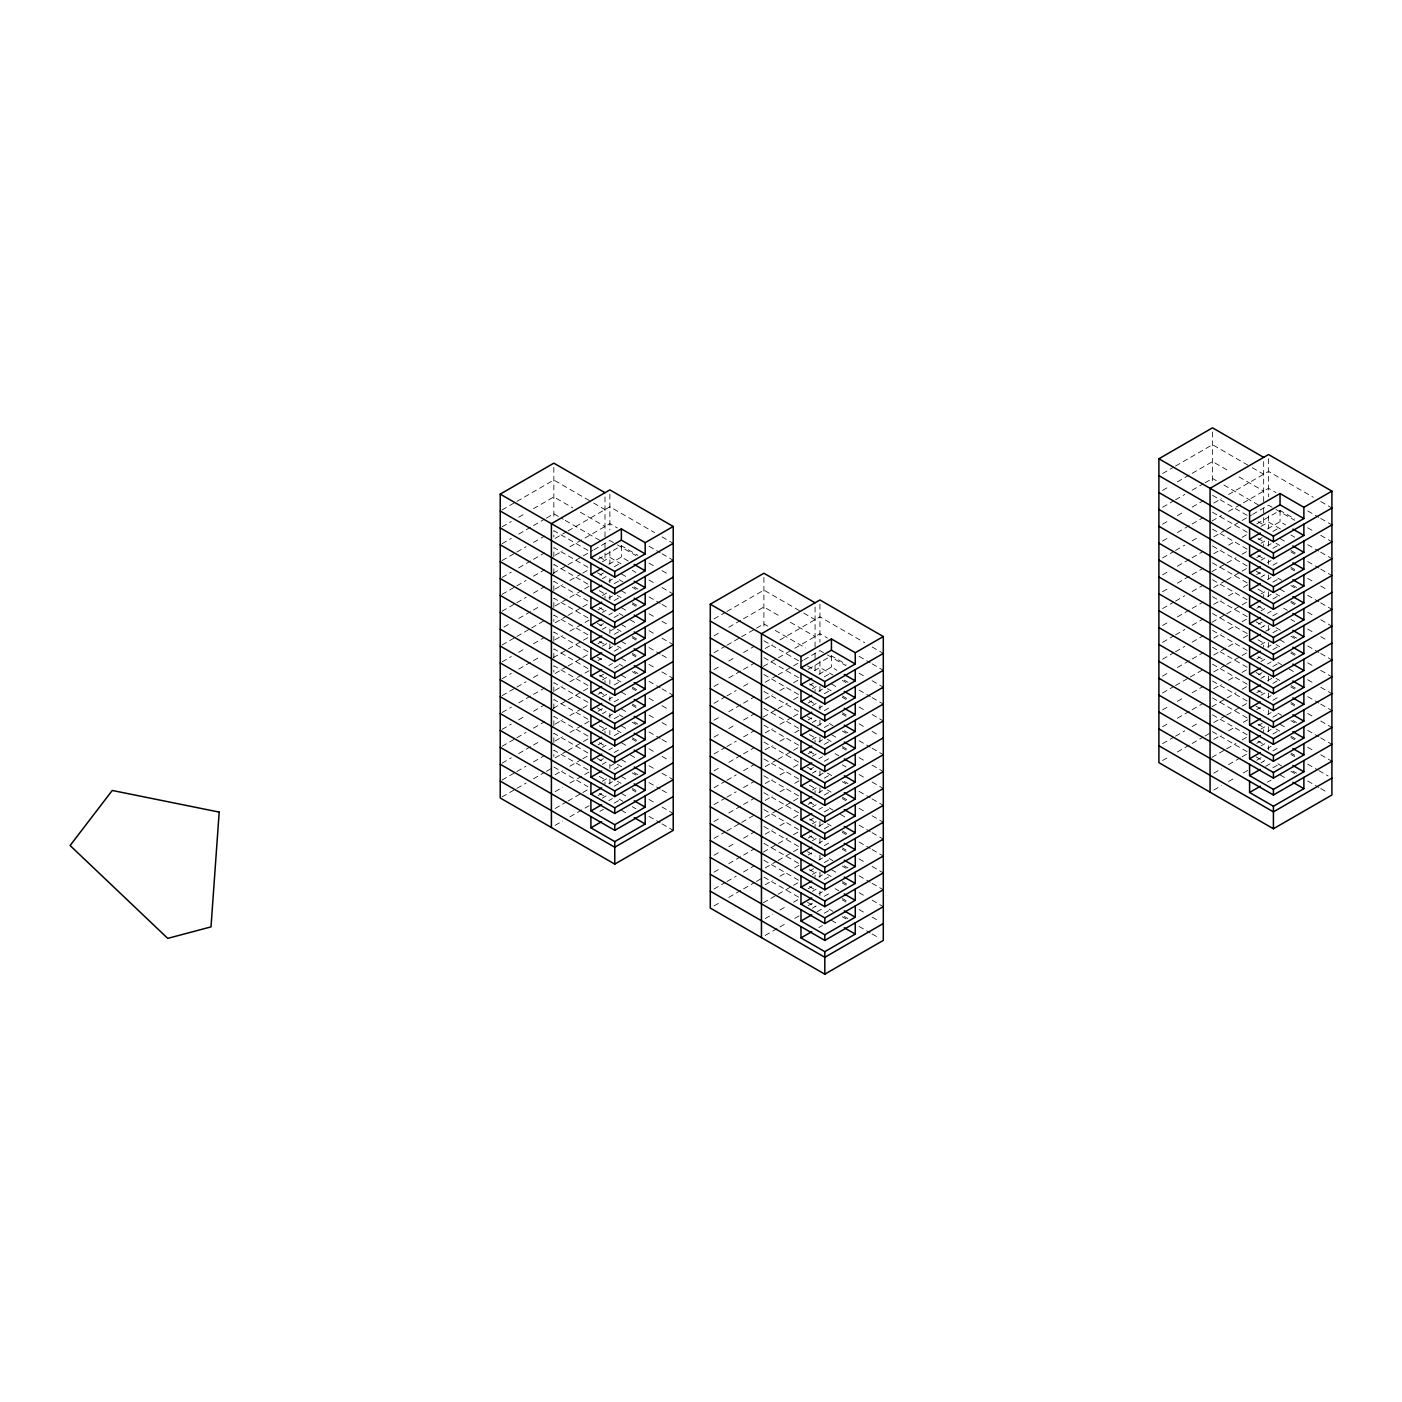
<?xml version="1.0" encoding="UTF-8"?>
<svg xmlns="http://www.w3.org/2000/svg" width="1402" height="1402" viewBox="0 0 1402 1402"><rect width="100%" height="100%" fill="white"/><g stroke="black" fill="none" stroke-linecap="round" stroke-linejoin="round"><path stroke-width="0.75" stroke-dasharray="5 3.75" d="M502.074 509.942L515.025 502.459M516.865 501.39L553.843 480.045L591.732 501.934M502.074 526.819L511.327 521.474M518.705 517.215L526.101 512.939M533.496 508.681L553.843 496.939L572.787 507.875M502.074 543.696L511.327 538.368M518.705 534.092L531.656 526.626M533.496 525.557L544.589 519.143M546.447 518.092L553.843 513.815L563.306 519.283M502.074 560.572L515.025 553.107M516.865 552.038L526.101 546.71M533.496 542.434L544.589 536.037M555.087 538.403L566.496 531.831M568.038 530.937L609.87 506.788L654.594 532.602M502.074 577.466L511.327 572.121M518.705 567.863L531.656 560.379M533.496 559.31L544.589 552.914M555.087 555.297L562.71 550.898M569.878 546.745L609.87 523.665L617.336 527.958M502.074 594.343L515.025 586.877M516.865 585.808L526.101 580.463M533.496 576.204L544.589 569.79M553.247 573.243L566.496 565.602M568.038 564.708L581.585 556.874M583.46 555.788L592.906 550.338M593.905 549.759L609.87 540.541L615.46 543.766M502.074 611.219L515.025 603.754M516.865 602.685L526.101 597.357M533.496 593.081L544.589 586.684M598.076 559.223L621.366 545.764L637.875 555.297M555.087 589.05L562.71 584.652M569.878 580.516L580.971 574.119M582.829 573.05L589.12 569.405M602.334 561.781L609.87 557.418L621.051 563.884M608.836 564.27L621.366 557.032L628.709 561.256M503.931 627.044L511.327 622.768M518.705 618.492L531.656 611.027M533.496 609.958L539.051 606.768M599.863 575.065L603.456 572.997M614.199 566.794L621.366 562.658M555.087 605.944L568.038 598.461M569.878 597.392L582.829 589.927M584.669 588.858L589.12 586.281M602.334 578.658L606.102 576.485M608.836 581.147L612.411 579.079M502.074 644.99L515.025 637.524M516.865 636.455L529.798 628.972M531.656 627.903L544.589 620.438M614.199 583.67L621.366 579.534M555.087 622.821L566.496 616.232M568.038 615.355L581.585 607.522M582.829 606.803L589.12 603.175M602.334 595.552L607.995 592.275M608.836 598.023L612.411 595.955M502.074 661.867L511.327 656.539M518.705 652.263L526.101 647.987M533.496 643.728L544.589 637.314M598.076 609.87L601.668 607.802M614.199 600.547L621.366 596.411M555.087 639.698L562.71 635.299M569.878 631.163L589.12 620.052M602.334 612.429L606.102 610.256M608.836 614.917L612.411 612.849M502.074 678.743L511.327 673.416M518.705 669.14L531.656 661.674M533.496 660.605L539.051 657.398M599.863 625.713L603.456 623.645M614.199 617.441L621.366 613.305M553.247 657.643L566.496 650.002M568.371 648.916L582.829 640.574M583.46 640.206L589.12 636.929M602.334 629.305L606.102 627.132M610.624 630.76L614.199 628.692M502.074 695.637L515.025 688.154M516.865 687.103L526.101 681.758M533.496 677.481L540.892 673.223M598.076 643.623L601.668 641.555M614.199 634.317L621.366 630.181M555.087 673.468L566.496 666.879M568.038 665.985L581.585 658.169M582.829 657.45L589.12 653.823M602.334 646.182L607.995 642.922M608.836 648.67L612.411 646.602M502.074 712.514L511.327 707.186M518.705 702.91L531.656 695.445M533.496 694.376L544.589 687.961M598.076 660.517L601.668 658.432M614.199 651.194L621.366 647.058M555.087 690.345L562.71 685.946M569.878 681.81L589.12 670.699M608.836 665.564L612.411 663.496M502.074 729.39L511.327 724.063M518.705 719.787L526.101 715.528M533.496 711.252L544.589 704.856M599.863 676.36L603.456 674.292M614.199 668.088L621.366 663.952M553.247 708.29L566.496 700.649M568.038 699.756L581.585 691.94M583.46 690.853L589.12 687.576M602.334 679.952L607.995 676.693M713.986 618.93L725.079 612.534M726.937 611.465L763.897 590.119L801.804 612.008M502.074 746.285L515.025 738.801M516.865 737.732L526.101 732.405M533.496 728.129L544.589 721.732M598.076 694.27L601.668 692.202M614.199 684.965L621.366 680.829M555.087 724.115L562.71 719.699M569.878 715.563L581.585 708.816M582.829 708.098L589.12 704.452M602.334 696.829L607.995 693.569M713.986 635.825L721.382 631.548M728.777 627.272L741.711 619.807M743.568 618.738L763.897 606.996L780.949 616.845M608.836 699.318L612.411 697.25M502.074 763.161L511.327 757.816M518.705 753.557L531.656 746.092M533.496 745.023L539.051 741.816M598.076 711.147L603.456 708.045M614.199 701.841L621.366 697.705M555.087 740.992L562.71 736.593M569.878 732.457L582.829 724.974M584.669 723.905L589.12 721.347M602.334 713.723L606.102 711.533M713.986 652.701L725.079 646.287M726.937 645.235L739.87 637.752M741.711 636.683L754.662 629.218M756.502 628.149L763.897 623.89L767.683 626.081M608.836 716.194L612.411 714.126M502.074 780.038L515.025 772.572M516.865 771.503L526.101 766.158M533.496 761.899L544.589 755.503M614.199 718.718L621.366 714.582M555.087 757.869L566.496 751.297M568.038 750.403L581.585 742.587M583.46 741.483L589.12 738.223M602.334 730.6L607.995 727.34M713.986 669.578L721.382 665.319M728.777 661.043L736.173 656.767M743.568 652.508L754.662 646.094M502.074 796.914L515.025 789.449M516.865 788.38L526.101 783.052M533.496 778.776L544.589 772.379M546.447 771.31L551.985 768.103M598.076 744.918L601.668 742.85M614.199 735.612L621.366 731.476M765.159 648.478L772.782 644.079M779.95 639.943L819.942 616.845L864.666 642.677M555.087 774.745L562.71 770.346M569.878 766.211L580.971 759.814M582.829 758.745L589.12 755.1M602.334 747.476L606.102 745.303M713.986 686.454L721.382 682.196M728.777 677.92L741.711 670.454M743.568 669.385L754.662 662.988M608.836 749.965L612.411 747.897M599.863 760.76L603.456 758.692M614.199 752.488L621.366 748.353M763.319 666.423L776.55 658.782M778.443 657.696L792.884 649.354M794.741 648.285L819.942 633.739L827.39 638.033M555.087 791.639L562.71 787.241M569.878 783.105L582.829 775.621M584.669 774.552L589.12 771.994M602.334 764.37L606.102 762.18M713.986 703.348L725.079 696.934M726.937 695.865L736.173 690.538M743.568 686.261L750.964 682.003M610.624 765.807L614.199 763.74M614.199 769.365L621.366 765.229M765.159 682.248L776.55 675.659M778.092 674.765L791.639 666.949M793.532 665.862L802.96 660.412M803.977 659.834L819.942 650.616L825.533 653.84M555.087 808.516L566.496 801.944M568.038 801.05L581.585 793.217M582.829 792.516L589.12 788.87M602.334 781.247L607.995 777.97M713.986 720.225L721.382 715.949M728.777 711.69L741.711 704.225M743.568 703.156L754.662 696.741M608.836 783.736L612.411 781.668M808.148 669.28L831.439 655.838L846.107 664.303M598.076 795.565L601.668 793.497M614.199 786.259L621.366 782.123M765.159 699.125L772.782 694.726M779.95 690.59L787.346 686.314M793.532 682.739L799.193 679.479M814.282 670.769L819.942 667.492L832.981 675.028M1162.591 473.525L1173.684 467.111M1175.542 466.042L1212.502 444.697L1250.409 466.586M555.087 825.392L562.71 820.994M569.878 816.858L589.12 805.747M602.334 798.124L606.102 795.95M818.891 674.344L831.439 667.089L836.941 670.279M713.986 737.101L721.382 732.843M728.777 728.567L736.173 724.308M743.568 720.032L754.662 713.636M608.836 800.612L612.411 798.544M809.935 685.14L813.51 683.072M824.271 676.868L831.439 672.715M599.863 811.408L603.456 809.34M614.199 803.136L621.366 799M763.319 717.07L776.55 709.43M778.092 708.536L787.346 703.191M793.532 699.616L799.193 696.356M812.389 688.732L816.174 686.559M1162.591 490.402L1169.987 486.126M1177.382 481.867L1190.316 474.384M1192.173 473.333L1212.502 461.591L1229.554 471.44M818.891 691.221L822.483 689.153M713.986 753.996L725.079 747.581M726.937 746.512L736.173 741.185M743.568 736.909L754.662 730.512M808.148 703.05L811.723 700.982M824.271 693.745L831.439 689.609M765.159 732.878L772.782 728.479M779.95 724.343L791.639 717.596M793.532 716.51L799.193 713.232M812.389 705.609L816.174 703.436M1162.591 507.279L1173.684 500.882M1175.542 499.813L1184.778 494.468M1192.173 490.209L1203.266 483.795M1205.107 482.744L1212.502 478.468L1216.288 480.658M818.891 708.098L822.483 706.03M713.986 770.872L721.382 766.596M728.777 762.337L741.711 754.854M743.568 753.803L754.662 747.389M808.148 719.927L811.723 717.859M824.271 710.621L831.439 706.485M765.159 749.772L772.782 745.373M779.95 741.237L787.346 736.961M794.741 732.685L799.193 730.127M812.389 722.503L816.174 720.313M1162.591 524.173L1169.987 519.897M1177.382 515.621L1184.778 511.362M1192.173 507.086L1203.266 500.689M817.103 726.008L822.483 722.906M713.986 787.749L725.079 781.352M726.937 780.283L736.173 774.938M743.568 770.679L754.662 764.265M824.271 727.498L831.439 723.362M1213.764 503.055L1221.387 498.656M1228.555 494.52L1268.547 471.44L1313.271 497.254M765.159 766.649L776.55 760.077M778.092 759.183L791.639 751.367M793.532 750.263L799.193 747.003M812.389 739.38L816.174 737.207M1162.591 541.049L1169.987 536.773M1177.382 532.515L1190.316 525.031M1192.173 523.962L1203.266 517.566M818.891 741.868L822.483 739.8M713.986 804.625L725.079 798.229M726.937 797.16L736.173 791.832M743.568 787.556L754.662 781.159M808.148 753.698L811.723 751.63M824.271 744.392L831.439 740.256M1211.924 521.018L1221.387 515.55M1228.555 511.397L1241.489 503.931M1243.346 502.862L1268.547 488.317L1275.995 492.61M765.159 783.525L772.782 779.126M779.95 774.991L787.346 770.732M793.532 767.157L799.193 763.88M812.389 756.256L816.174 754.083M1162.591 557.926L1173.684 551.529M1175.542 550.46L1184.778 545.115M1192.173 540.857L1199.569 536.58M818.891 758.745L822.483 756.677M713.986 821.519L721.382 817.243M728.777 812.985L741.711 805.502M743.568 804.433L754.662 798.036M809.935 769.54L813.51 767.472M824.271 761.268L831.439 757.133M1213.764 536.826L1225.155 530.254M1226.697 529.36L1240.244 521.526M1242.137 520.44L1251.565 515.007M1252.582 514.411L1268.547 505.193L1274.138 508.418M765.159 800.419L772.782 796.021M779.95 791.867L787.346 787.609M794.741 783.332L799.193 780.756M812.389 773.133L816.174 770.96M1162.591 574.802L1169.987 570.544M1177.382 566.268L1190.316 558.802M1192.173 557.733L1203.266 551.337M818.891 775.621L824.271 772.52M1256.753 523.875L1280.044 510.433L1294.712 518.898M713.986 838.396L725.079 831.999M726.937 830.93L739.87 823.465M741.711 822.396L754.662 814.913M824.271 778.145L831.439 774.009M1213.764 553.702L1221.387 549.304M1228.555 545.168L1235.951 540.892M1242.137 537.334L1247.798 534.057M1260.994 526.433L1268.547 522.07L1281.586 529.606M765.159 817.296L776.55 810.724M778.092 809.83L791.639 801.997M793.532 800.91L799.193 797.65M812.389 790.027L816.174 787.836M1267.496 528.922L1280.044 521.684L1285.546 524.856M1162.591 591.697L1169.987 587.42M1177.382 583.162L1190.316 575.679M1192.173 574.61L1203.266 568.213M818.891 792.516L822.483 790.448M1258.54 539.717L1262.115 537.649M1272.876 531.446L1280.044 527.31M713.986 855.273L721.382 851.014M728.777 846.738L736.173 842.479M743.568 838.203L754.662 831.807M808.148 804.345L811.723 802.277M824.271 795.039L831.439 790.886M1211.924 571.648L1225.155 564.007M1227.048 562.921L1235.951 557.786M1242.137 554.211L1247.798 550.933M1260.994 543.31L1264.779 541.137M765.159 834.172L772.782 829.774M779.95 825.638L787.346 821.362M793.532 817.804L799.193 814.527M812.389 806.904L816.174 804.73M1267.496 545.799L1271.088 543.731M1162.591 608.573L1173.684 602.177M1175.542 601.107L1184.778 595.762M1192.173 591.504L1203.266 585.09M818.891 809.392L822.483 807.324M1256.753 557.628L1260.328 555.56M1272.876 548.322L1280.044 544.186M713.986 872.167L721.382 867.891M728.777 863.614L741.711 856.149M743.568 855.08L754.662 848.683M809.935 820.188L813.51 818.12M824.271 811.916L831.439 807.78M1213.764 587.473L1225.155 580.884M1226.697 580.007L1240.244 572.174M1242.137 571.087L1247.798 567.828M1260.994 560.204L1264.779 558.014M763.319 852.118L776.55 844.477M778.443 843.391L787.346 838.256M793.532 834.681L799.193 831.404M812.389 823.78L816.174 821.607M1267.496 562.675L1271.088 560.607M1162.591 625.45L1169.987 621.191M1177.382 616.915L1190.316 609.449M1192.173 608.38L1203.266 601.984M818.891 826.269L824.271 823.167M1256.753 574.522L1260.328 572.454M1272.876 565.199L1280.044 561.063M713.986 889.043L725.079 882.647M726.937 881.578L736.173 876.232M743.568 871.974L754.662 865.56M808.148 838.098L811.723 836.03M824.271 828.792L831.439 824.656M1213.764 604.35L1221.387 599.951M1228.555 595.815L1235.951 591.539M1243.346 587.28L1247.798 584.704M1260.994 577.081L1264.779 574.908M765.159 867.943L776.55 861.354M778.092 860.477L791.639 852.644M793.532 851.557L799.193 848.298M812.389 840.674L816.174 838.484M1267.496 579.569L1271.088 577.501M1162.591 642.344L1173.684 635.93M1175.542 634.861L1184.778 629.533M1192.173 625.257L1203.266 618.86M818.891 843.145L822.483 841.077M1272.876 582.093L1280.044 577.957M713.986 905.92L721.382 901.661M728.777 897.385L741.711 889.919M743.568 888.85L754.662 882.454M756.502 881.385L762.057 878.178M808.148 854.992L811.723 852.924M824.271 845.669L831.439 841.533M1211.924 622.295L1225.155 614.654M1226.697 613.761L1240.244 605.944M1242.137 604.858L1247.798 601.581M1260.994 593.957L1264.779 591.784M765.159 884.82L772.782 880.421M779.95 876.285L787.346 872.009M794.741 867.75L799.193 865.174M1267.496 596.446L1271.088 594.378M1162.591 659.22L1173.684 652.806M1175.542 651.755L1184.778 646.41M1192.173 642.134L1203.266 635.737M818.891 860.039L822.483 857.971M1256.753 608.275L1260.328 606.207M1272.876 598.969L1280.044 594.834M809.935 870.835L813.51 868.767M824.271 862.563L831.439 858.427M1213.764 638.12L1221.387 633.722M1228.555 629.586L1235.951 625.31M1242.137 621.734L1247.798 618.475M1260.994 610.851L1264.779 608.661M763.319 902.765L776.55 895.124M778.092 894.231L791.639 886.414M793.532 885.328L799.193 882.051M812.389 874.427L816.174 872.254M1267.496 613.322L1271.088 611.254M1162.591 676.097L1169.987 671.838M1177.382 667.562L1190.316 660.097M1192.173 659.028L1203.266 652.613M818.891 876.916L822.483 874.848M1258.54 624.135L1262.115 622.05M1272.876 615.846L1280.044 611.71M808.148 888.745L811.723 886.677M824.271 879.44L831.439 875.304M1213.764 654.997L1226.697 647.531M1228.555 646.462L1235.951 642.186M1243.346 637.928L1247.798 635.351M1260.994 627.728L1264.779 625.555M765.159 918.59L772.782 914.192M779.95 910.038L787.346 905.78M793.532 902.205L799.193 898.945M812.389 891.322L816.174 889.131M1265.708 631.25L1271.088 628.149M1162.591 692.974L1173.684 686.577M1175.542 685.508L1188.475 678.042M1190.316 676.973L1203.266 669.508M818.891 893.793L822.483 891.725M1272.876 632.74L1280.044 628.604M808.148 905.639L813.51 902.52M824.271 896.316L831.439 892.18M1213.764 671.873L1225.155 665.302M1226.697 664.408L1240.244 656.592M1242.137 655.505L1247.798 652.228M1260.994 644.605L1264.779 642.431M765.159 935.467L778.092 928.001M779.95 926.932L787.346 922.656M794.741 918.398L799.193 915.821M812.389 908.198L816.174 906.007M1267.496 647.093L1271.088 645.025M1162.591 709.868L1169.987 705.592M1177.382 701.333L1184.778 697.057M1192.173 692.781L1203.266 686.384M817.103 911.721L822.483 908.619M1256.753 658.922L1260.328 656.855M1272.876 649.617L1280.044 645.481M824.271 913.21L831.439 909.074M1213.764 688.768L1221.387 684.351M1228.555 680.215L1235.951 675.957M1242.137 672.382L1247.798 669.105M1260.994 661.481L1264.779 659.308M1267.496 663.97L1271.088 661.902M1162.591 726.744L1169.987 722.468M1177.382 718.21L1190.316 710.744M1192.173 709.675L1203.266 703.261M818.891 927.563L822.483 925.495M1258.54 674.765L1262.115 672.697M1272.876 666.493L1280.044 662.357M1211.924 706.713L1225.155 699.055M1227.048 697.968L1235.951 692.833M1242.137 689.258L1247.798 685.999M1260.994 678.375L1264.779 676.185M1267.496 680.846L1272.876 677.744M1162.591 743.621L1173.684 737.224M1175.542 736.155L1184.778 730.828M1192.173 726.551L1199.569 722.275M1256.753 692.693L1260.328 690.625M1272.876 683.387L1280.044 679.234M1213.764 722.521L1225.155 715.949M1226.697 715.055L1240.244 707.239M1242.137 706.135L1247.798 702.875M1260.994 695.252L1264.779 693.079M1267.496 697.74L1271.088 695.672M1162.591 760.515L1169.987 756.239M1177.382 751.963L1190.316 744.497M1192.173 743.428L1203.266 737.031M1205.107 735.962L1210.662 732.755M1256.753 709.57L1260.328 707.502M1272.876 700.264L1280.044 696.128M1213.764 739.397L1221.387 734.998M1228.555 730.863L1235.951 726.604M1243.346 722.328L1247.798 719.752M1267.496 714.617L1271.088 712.549M1258.54 725.412L1262.115 723.344M1272.876 717.141L1280.044 713.005M1211.924 757.36L1225.155 749.702M1226.697 748.808L1235.951 743.481M1242.137 739.905L1247.798 736.646M1260.994 729.022L1264.779 726.832M1267.496 731.493L1271.088 729.426M1256.753 743.34L1260.328 741.272M1272.876 734.017L1280.044 729.881M1213.764 773.168L1221.387 768.769M1228.555 764.633L1240.244 757.869M1242.137 756.782L1247.798 753.522M1260.994 745.899L1264.779 743.726M1267.496 748.388L1271.088 746.32M1256.753 760.217L1262.115 757.115M1272.876 750.911L1280.044 746.775M1213.764 790.045L1221.387 785.646M1228.555 781.51L1235.951 777.251M1243.346 772.975L1247.798 770.399M1260.994 762.776L1264.779 760.603M1265.708 766.298L1271.088 763.196M1272.876 767.788L1280.044 763.652M1267.496 782.141L1271.088 780.073M1320.719 501.548L1331.9 508.015M1252.301 467.69L1263.675 474.244M1307.68 510.906L1318.861 517.356M1320.719 518.442L1331.9 524.891M1239.035 476.908L1263.675 491.121M1275.995 509.504L1294.642 520.265M1307.68 527.783L1313.271 531.007M1320.719 535.319L1331.9 541.768M1223.876 485.039L1259.89 505.824M1290.909 534.986L1294.642 537.141M1307.68 544.677L1318.861 551.126M1320.719 552.195L1331.9 558.662M1212.502 495.344L1248.516 516.146M1257.997 521.614L1263.675 524.891L1263.675 516.444M1280.044 538.561L1285.546 541.733M1291.049 550.548L1296.552 553.72M1275.995 543.257L1279.728 545.413M1290.909 551.862L1294.642 554.018M1307.68 561.554L1318.861 568.003M1320.719 569.089L1331.9 575.539M1212.502 512.238L1248.516 533.023M1257.997 538.491L1263.675 541.768L1263.675 545.991M1291.049 567.424L1294.712 569.545M1290.909 568.756L1294.642 570.894M1307.68 578.43L1313.271 581.655M1320.719 585.966L1328.167 590.26M1212.502 529.115L1248.516 549.899M1257.997 555.367L1263.675 558.662M1292.872 585.37L1296.552 587.473M1277.87 578.097L1281.586 580.253M1290.909 585.633L1294.642 587.788M1307.68 595.307L1318.861 601.773M1320.719 602.842L1331.9 609.292M1212.502 545.991L1248.516 566.776M1256.087 571.157L1263.675 575.539M1280.044 589.208L1285.546 592.38M1291.049 601.178L1296.552 604.367M1275.995 593.905L1279.728 596.06M1290.909 602.51L1294.642 604.665M1307.68 612.201L1313.271 615.425M1320.719 619.719L1331.9 626.186M1212.502 562.868L1248.516 583.67M1257.997 589.138L1263.675 592.415L1263.675 596.639M1283.706 608.205L1287.369 610.326M1290.909 619.404L1294.642 621.542M1307.68 629.077L1313.271 632.302M1320.719 636.613L1328.167 640.907M1212.502 579.762L1248.516 600.547M1257.997 606.014L1263.675 609.292M1292.872 636L1296.552 638.12M1275.995 627.675L1281.586 630.9M1290.909 636.28L1294.642 638.436M1307.68 645.954L1318.861 652.421M1320.719 653.49L1331.9 659.939M1212.502 596.639L1248.516 617.423M1256.087 621.805L1263.675 626.186M1280.044 639.855L1285.546 643.027M1291.049 651.825L1296.552 655.014M1275.995 644.552L1279.728 646.708M1290.909 653.157L1294.642 655.312M1307.68 662.848L1313.271 666.073M1320.719 670.366L1331.9 676.833M1212.502 613.515L1248.516 634.317M1257.997 639.785L1263.675 643.062L1263.675 647.286M1277.87 662.515L1281.586 664.671M1289.051 668.964L1294.642 672.189M1307.68 679.725L1313.271 682.949M1320.719 687.26L1331.9 693.71M1212.502 630.409L1248.516 651.194M1257.997 656.662L1263.675 659.939M1291.049 685.596L1296.552 688.768M1275.995 678.323L1279.728 680.461M1290.909 686.927L1294.642 689.065M1307.68 696.601L1318.861 703.068M1320.719 704.137L1331.9 710.586M1212.502 647.286L1248.516 668.071M1256.087 672.452L1263.675 676.833M1291.049 702.472L1294.712 704.593M1290.909 703.804L1294.642 705.96M1307.68 713.478L1313.271 716.72M1320.719 721.014L1331.9 727.463M1212.502 664.162L1248.516 684.947M1257.997 690.432L1263.675 693.71M1292.872 720.418L1296.552 722.538M1277.87 713.162L1281.586 715.3M1290.909 720.681L1294.642 722.836M1307.68 730.372L1318.861 736.821M1320.719 737.89L1331.9 744.357M1212.502 681.039L1248.516 701.841M1256.087 706.205L1263.675 710.586M1280.044 724.256L1285.546 727.428M1291.049 736.243L1296.552 739.415M1275.995 728.97L1279.728 731.108M1290.909 737.575L1294.642 739.713M1307.68 747.248L1313.271 750.473M1320.719 754.784L1331.9 761.233M1212.502 697.933L1248.516 718.718M1257.997 724.186L1263.675 727.48L1263.675 731.686M1291.049 753.119L1294.712 755.24M1290.909 754.451L1294.642 756.607M1307.68 764.125L1316.986 769.505M1318.861 770.592L1328.167 775.972M1212.502 714.81L1248.516 735.594M1257.997 741.08L1263.675 744.357M1292.872 771.065L1296.552 773.185M1277.87 763.792L1281.586 765.948M1290.909 771.328L1294.642 773.483M1307.68 781.019L1318.861 787.468M1320.719 788.537L1328.167 792.849M1212.502 731.686L1248.516 752.488M1256.087 756.852L1263.675 761.233M1280.044 774.903L1285.546 778.075M872.114 646.97L883.295 653.42M803.697 613.095L815.07 619.666M662.042 536.896L673.223 543.363M593.642 503.038L604.998 509.592M859.075 656.329L870.256 662.778M872.114 663.847L883.295 670.314M790.43 622.313L815.07 636.543M649.003 546.254L660.184 552.703M662.042 553.79L673.223 560.239M580.375 512.256L604.998 526.469M827.39 654.909L846.037 665.67M859.075 673.205L864.666 676.43M872.114 680.741L883.295 687.19M775.271 630.444L805.589 647.952M617.336 544.852L635.965 555.613M649.003 563.131L654.594 566.355M662.042 570.667L669.508 574.96M844.267 680.128L847.947 682.248M565.199 520.387L601.213 541.172M842.304 680.408L846.037 682.564M859.075 690.082L870.256 696.549M872.114 697.618L883.295 704.067M763.897 640.767L799.911 661.551M807.482 665.932L815.07 670.314L815.07 661.867M831.439 683.983L836.941 687.155M632.232 570.334L635.965 572.489M649.003 580.025L654.594 583.25M662.042 587.543L673.223 594.01M842.444 695.953L847.947 699.125M587.946 550.39L553.843 530.692L553.843 537.036M599.32 556.962L604.998 560.239L604.998 551.792M827.39 688.68L831.123 690.835M842.304 697.285L846.037 699.44M859.075 706.976L864.666 710.201M872.114 714.494L883.295 720.961M621.366 573.909L626.869 577.081M763.897 657.643L799.911 678.445M809.392 683.913L815.07 687.19L815.07 691.414M634.212 586.947L637.875 589.068M619.193 579.692L622.926 581.83M632.232 587.21L635.965 589.366M649.003 596.902L660.184 603.351M662.042 604.437L669.508 608.731M842.444 712.829L846.107 714.95M587.946 567.267L553.843 547.586L553.843 560.239M597.427 572.752L604.998 577.116M842.304 714.161L846.037 716.317M859.075 723.853L864.666 727.077M872.114 731.388L879.562 735.682M621.366 590.785L626.869 593.957M763.897 674.537L799.911 695.322M809.392 700.79L815.07 704.067M632.372 602.772L637.875 605.944M617.336 595.5L621.051 597.638M632.232 604.104L635.965 606.242M649.003 613.778L654.594 617.003M662.042 621.314L669.508 625.607M844.267 730.775L847.947 732.895M587.946 584.161L553.843 564.463L553.843 577.116M599.32 590.715L604.998 594.01L604.998 598.216M829.265 723.52L832.981 725.675M842.304 731.055L846.037 733.193M859.075 740.729L870.256 747.178M872.114 748.265L883.295 754.714M621.366 607.679L626.869 610.851M763.897 691.414L799.911 712.198M807.482 716.58L815.07 720.961M831.439 734.63L836.941 737.803M619.193 613.445L622.926 615.601M630.374 619.912L635.965 623.136M649.003 630.655L654.594 633.897M662.042 638.19L673.223 644.64M842.444 746.6L847.947 749.772M587.946 601.037L553.843 581.339L553.843 594.01M599.32 607.609L604.998 610.886M827.39 739.327L831.123 741.483M842.304 747.932L846.037 750.088M859.075 757.606L864.666 760.848M872.114 765.142L883.295 771.591M621.366 624.556L626.869 627.728M763.897 708.29L799.911 729.075M809.392 734.56L815.07 737.838L815.07 742.061M632.372 636.526L637.875 639.715M835.101 753.628L838.764 755.731M617.336 629.253L621.051 631.408M632.232 637.857L635.965 640.013M649.003 647.549L660.184 653.998M662.042 655.067L669.508 659.378M587.946 617.914L553.843 598.216L553.843 610.886M597.427 623.382L604.998 627.763M842.304 764.809L846.037 766.964M859.075 774.5L864.666 777.724M872.114 782.018L883.295 788.485M621.366 641.433L626.869 644.605M763.897 725.167L799.911 745.969M809.392 751.437L815.07 754.714M632.372 653.42L636.035 655.54M617.336 646.129L621.051 648.285M632.232 654.752L635.965 656.89M649.003 664.425L654.594 667.65M662.042 671.961L673.223 678.41M844.267 781.422L847.947 783.543M587.946 634.808L553.843 615.11L553.843 621.437M599.32 641.362L604.998 644.64M827.39 773.08L832.981 776.322M842.304 781.703L846.037 783.841M859.075 791.376L870.256 797.826M872.114 798.912L883.295 805.361M621.366 658.309L626.869 661.499M763.897 742.061L799.911 762.846M807.482 767.227L815.07 771.591M634.212 671.348L637.875 673.468M619.193 664.092L622.926 666.248M632.232 671.628L635.965 673.784M649.003 681.302L660.184 687.769M662.042 688.838L673.223 695.287M842.444 797.247L847.947 800.419M587.946 651.685L553.843 631.987L553.843 644.64M597.427 657.152L604.998 661.534M827.39 789.974L831.123 792.112M842.304 798.579L846.037 800.735M859.075 808.253L864.666 811.478M872.114 815.789L883.295 822.238M621.366 675.203L626.869 678.375M763.897 758.938L799.911 779.722M809.392 785.19L815.07 788.485L815.07 792.708M632.372 687.173L637.875 690.362M617.336 679.9L621.051 682.055M632.232 688.505L635.965 690.66M649.003 698.196L654.594 701.421M662.042 705.714L669.508 710.025M587.946 668.561L553.843 648.863L553.843 661.534M599.32 675.133L604.998 678.41L604.998 682.634M829.265 807.92L832.981 810.076M840.446 814.387L846.037 817.611M859.075 825.147L870.256 831.596M872.114 832.665L883.295 839.132M621.366 692.08L626.869 695.252M763.897 775.814L799.911 796.616M809.392 802.084L815.07 805.361M632.372 704.067L636.035 706.17M632.232 705.381L635.965 707.537M649.003 715.073L654.594 718.297M662.042 722.608L669.508 726.902M842.444 831.018L847.947 834.19M587.946 685.438L553.843 665.757L553.843 672.084M599.32 692.01L604.998 695.287M827.39 823.728L831.123 825.883M842.304 832.332L846.037 834.488M859.075 842.024L870.256 848.473M872.114 849.559L883.295 856.009M621.366 708.956L626.869 712.146M763.897 792.708L799.911 813.493M809.392 818.961L815.07 822.238L815.07 826.461M634.212 721.995L637.875 724.115M619.193 714.74L622.926 716.895M632.232 722.275L635.965 724.413M649.003 731.949L660.184 738.398M662.042 739.485L669.508 743.779M842.444 847.895L846.107 850.015M587.946 702.332L553.843 682.634L553.843 695.287M597.427 707.8L604.998 712.181M842.304 849.226L846.037 851.365M859.075 858.9L864.666 862.125M872.114 866.436L883.295 872.885M621.366 725.85L626.869 729.022M763.897 809.585L799.911 830.37M809.392 835.837L815.07 839.132M632.372 737.82L637.875 740.992M617.336 730.547L621.051 732.703M632.232 739.152L635.965 741.308M649.003 748.826L654.594 752.068M662.042 756.361L669.508 760.673M844.267 865.84L847.947 867.943M587.946 719.208L553.843 699.51L553.843 712.181M599.32 725.78L604.998 729.058L604.998 733.281M829.265 858.567L832.981 860.723M842.304 866.103L846.037 868.259M859.075 875.777L870.256 882.244M872.114 883.313L883.295 889.762M621.366 742.727L628.709 746.968M763.897 826.461L799.911 847.246M807.482 851.627L815.07 856.009M831.439 869.678L836.941 872.85M630.374 754.959L635.965 758.184M649.003 765.72L654.594 768.944M662.042 773.238L673.223 779.705M842.444 881.648L847.947 884.837M587.946 736.085L553.843 716.387L553.843 729.058M599.32 742.657L604.998 745.934M827.39 874.375L831.123 876.53M842.304 882.98L846.037 885.135M859.075 892.671L864.666 895.896M872.114 900.189L883.295 906.656M621.366 759.604L626.869 762.776M763.897 843.338L799.911 864.14M809.392 869.608L815.07 872.885L815.07 877.109M634.212 772.642L637.875 774.763M835.101 888.675L838.764 890.796M617.336 764.3L622.926 767.542M632.232 772.923L635.965 775.061M649.003 782.596L660.184 789.046M662.042 790.132L669.508 794.426M842.444 898.542L846.107 900.662M587.946 752.979L553.843 733.281L553.843 745.934M597.427 758.447L604.998 762.811M842.304 899.874L846.037 902.012M859.075 909.548L864.666 912.772M872.114 917.083L879.562 921.377M621.366 776.48L626.869 779.67M763.897 860.232L799.911 881.017M809.392 886.485L815.07 889.762M632.372 788.467L636.035 790.588M617.336 781.194L621.051 783.35M632.232 789.799L635.965 791.955M649.003 799.473L654.594 802.698M662.042 807.009L673.223 813.458M844.267 916.47L847.947 918.59M587.946 769.856L553.843 750.158L553.843 756.484M599.32 776.41L604.998 779.705L604.998 783.928M829.265 909.215L832.981 911.37M842.304 916.75L846.037 918.906M859.075 926.424L870.256 932.891M872.114 933.96L879.562 938.271M621.366 793.374L626.869 796.546M763.897 877.109L799.911 897.893M807.482 902.275L815.07 906.656M831.439 920.325L836.941 923.497M619.193 799.14L622.926 801.296M632.232 806.676L635.965 808.831M649.003 816.367L660.184 822.816M662.042 823.885L673.223 830.352M553.843 767.034L587.946 786.732M599.32 793.304L604.998 796.581M621.366 810.251L626.869 813.423M1280.044 510.433L1280.044 521.684M1268.547 458.769L1268.547 496.764M1268.547 515.743L1268.547 528.414M1268.547 541.067L1268.547 547.393M1268.547 560.064L1268.547 564.287M1268.547 574.838L1268.547 579.061M1268.547 591.714L1268.547 598.041M1268.547 625.485L1268.547 631.811M1268.547 642.361L1268.547 648.688M1268.547 676.132L1268.547 682.459M1268.547 693.009L1268.547 699.335M1268.547 709.885L1268.547 714.109M1268.547 726.762L1268.547 733.106M1268.547 745.759L1268.547 749.982M1263.675 461.591L1263.675 503.791M1263.675 508.015L1263.675 514.341M1212.502 432.044L1212.502 482.691M831.439 655.838L831.439 667.089M819.942 604.192L819.942 642.169M819.942 661.166L819.942 673.819M819.942 686.489L819.942 692.816M819.942 705.486L819.942 709.692M819.942 720.242L819.942 726.587M819.942 737.137L819.942 743.463M819.942 770.89L819.942 777.234M819.942 787.784L819.942 794.11M819.942 821.537L819.942 827.863M819.942 838.414L819.942 844.758M819.942 855.308L819.942 859.531M819.942 872.184L819.942 878.511M819.942 891.181L819.942 895.405M815.07 606.996L815.07 649.214M815.07 653.42L815.07 659.764M763.897 577.466L763.897 628.096M621.366 545.764L621.366 557.032M609.87 494.117L609.87 529.991M609.87 551.091L609.87 563.762M609.87 578.535L609.87 582.741M609.87 595.412L609.87 599.635M609.87 629.165L609.87 633.389M609.87 643.939L609.87 650.283M609.87 679.812L609.87 684.036M609.87 696.706L609.87 700.912M609.87 713.583L609.87 717.806M609.87 730.46L609.87 734.683M609.87 764.23L609.87 768.454M609.87 779.004L609.87 785.33M604.998 496.939L604.998 539.139M604.998 543.363L604.998 549.689M553.843 467.392L553.843 518.039"/><path stroke-width="1.5" d="M551.407 827.53L551.407 523.665L609.87 489.894L673.223 526.469L673.223 830.352L614.759 864.105L500.234 797.983L500.234 494.117L553.843 463.168L604.998 492.715M500.234 494.117L590.908 546.482L621.366 528.887L645.2 542.662L673.223 526.469M590.908 546.482L590.908 557.733L621.366 540.138L645.2 553.913L645.2 542.662M590.908 563.359L590.908 574.61L601.668 568.406M590.908 557.733L614.759 571.49L645.2 553.913M500.234 510.994L614.759 577.116L673.223 543.363M590.908 580.235L590.908 591.486L601.668 585.282M590.908 574.61L614.759 588.367L645.2 570.789L645.2 559.538M500.234 527.888L614.759 594.01L673.223 560.239M590.908 597.112L590.908 608.38L601.668 602.177M590.908 591.486L614.759 605.261L645.2 587.666L645.2 576.415M500.234 544.765L614.759 610.886L673.223 577.116M590.908 614.006L590.908 625.257L601.668 619.053M590.908 608.38L614.759 622.137L645.2 604.56L645.2 593.291M500.234 561.641L614.759 627.763L673.223 594.01M590.908 630.882L590.908 642.134L601.668 635.93M590.908 625.257L614.759 639.014L645.2 621.437L645.2 610.185M500.234 578.535L614.759 644.64L673.223 610.886M590.908 647.759L590.908 659.028L601.668 652.806M590.908 642.134L614.759 655.908L645.2 638.313L645.2 627.062M761.461 937.605L761.461 633.739L819.942 599.968L883.295 636.543L883.295 940.409L824.814 974.18L710.288 908.058L710.288 604.192L763.897 573.243L815.07 602.79M500.234 595.412L614.759 661.534L673.223 627.763M590.908 664.653L590.908 675.904L601.668 669.7M590.908 659.028L614.759 672.785L645.2 655.19L645.2 643.939M500.234 612.288L614.759 678.41L673.223 644.64M590.908 681.53L590.908 692.781L601.668 686.577M590.908 675.904L614.759 689.661L645.2 672.084L645.2 660.833M500.234 629.165L614.759 695.287L673.223 661.534M590.908 698.406L590.908 709.657L601.668 703.453M590.908 692.781L614.759 706.538L645.2 688.96L645.2 677.709M500.234 646.059L614.759 712.181L673.223 678.41M590.908 715.283L590.908 726.551L601.668 720.348M590.908 709.657L614.759 723.432L645.2 705.837L645.2 694.586M500.234 662.936L614.759 729.058L673.223 695.287M590.908 732.177L590.908 743.428L601.668 737.224M590.908 726.551L614.759 740.309L645.2 722.731L645.2 711.462M500.234 679.812L614.759 745.934L673.223 712.181M590.908 749.054L590.908 760.305L601.668 754.101M590.908 743.428L614.759 757.185L645.2 739.608L645.2 728.357M500.234 696.706L614.759 762.811L673.223 729.058M590.908 765.93L590.908 777.199L601.668 770.977M710.288 604.192L800.98 656.539L831.439 638.962L855.273 652.719L883.295 636.543M1210.066 792.183L1210.066 488.317L1268.547 454.546L1331.9 491.121L1331.9 795.004L1273.419 828.757L1158.893 762.635L1158.893 458.769L1212.502 427.82L1263.675 457.367M590.908 760.305L614.759 774.079L645.2 756.484L645.2 745.233M800.98 656.539L800.98 667.79L831.439 650.213L855.273 663.97L855.273 652.719M500.234 713.583L614.759 779.705L673.223 745.934M590.908 782.824L590.908 794.075L601.668 787.871M590.908 777.199L614.759 790.956L645.2 773.378L645.2 762.11M800.98 673.433L800.98 684.684L811.723 678.48M500.234 730.46L614.759 796.581L673.223 762.811M590.908 799.701L590.908 810.952L601.668 804.748M800.98 667.79L824.814 681.565L855.273 663.97M590.908 794.075L614.759 807.832L645.2 790.255L645.2 779.004M710.288 621.068L824.814 687.19L883.295 653.42M800.98 690.31L800.98 701.561L811.723 695.357M500.234 747.336L614.759 813.458L673.223 779.705M590.908 816.577L590.908 827.828L601.668 821.625M800.98 684.684L824.814 698.441L855.273 680.864L855.273 669.613M590.908 810.952L614.759 824.709L645.2 807.131L645.2 795.88M710.288 637.945L824.814 704.067L883.295 670.314M800.98 707.186L800.98 718.437L811.723 712.234M500.234 764.23L614.759 830.352L673.223 796.581M800.98 701.561L824.814 715.318L855.273 697.74L855.273 686.489M590.908 827.828L614.759 841.603L645.2 824.008L645.2 812.757M710.288 654.839L824.814 720.961L883.295 687.19M800.98 724.063L800.98 735.331L811.723 729.11M673.223 813.458L614.759 847.229L500.234 781.107M800.98 718.437L824.814 732.212L855.273 714.617L855.273 703.366M710.288 671.716L824.814 737.838L883.295 704.067M800.98 740.957L800.98 752.208L811.723 746.004M800.98 735.331L824.814 749.089L855.273 731.511L855.273 720.242M710.288 688.592L824.814 754.714L883.295 720.961M800.98 757.834L800.98 769.085L811.723 762.881M1158.893 458.769L1249.585 511.134L1280.044 493.539L1303.878 507.314L1331.9 491.121M800.98 752.208L824.814 765.965L855.273 748.388L855.273 737.137M1249.585 511.134L1249.585 522.385L1280.044 504.79L1303.878 518.565L1303.878 507.314M710.288 705.486L824.814 771.591L883.295 737.838M800.98 774.71L800.98 785.979L811.723 779.757M800.98 769.085L824.814 782.859L855.273 765.264L855.273 754.013M1249.585 528.011L1249.585 539.262L1260.328 533.058M710.288 722.363L824.814 788.485L883.295 754.714M800.98 791.604L800.98 802.855L811.723 796.651M1249.585 522.385L1273.419 536.142L1303.878 518.565M800.98 785.979L824.814 799.736L855.273 782.141L855.273 770.89M1158.893 475.646L1273.419 541.768L1331.9 508.015M1249.585 544.887L1249.585 556.138L1260.328 549.934M710.288 739.24L824.814 805.361L883.295 771.591M800.98 808.481L800.98 819.732L811.723 813.528M1249.585 539.262L1273.419 553.019L1303.878 535.441L1303.878 524.19M800.98 802.855L824.814 816.612L855.273 799.035L855.273 787.784M1158.893 492.54L1273.419 558.662L1331.9 524.891M1249.585 561.764L1249.585 573.032L1260.328 566.829M710.288 756.116L824.814 822.238L883.295 788.485M800.98 825.357L800.98 836.608L811.723 830.405M1249.585 556.138L1273.419 569.913L1303.878 552.318L1303.878 541.067M800.98 819.732L824.814 833.489L855.273 815.911L855.273 804.66M1158.893 509.417L1273.419 575.539L1331.9 541.768M1249.585 578.658L1249.585 589.909L1260.328 583.705M710.288 773.01L824.814 839.132L883.295 805.361M800.98 842.234L800.98 853.503L811.723 847.299M1249.585 573.032L1273.419 586.79L1303.878 569.212L1303.878 557.943M800.98 836.608L824.814 850.383L855.273 832.788L855.273 821.537M1158.893 526.293L1273.419 592.415L1331.9 558.662M1249.585 595.535L1249.585 606.786L1260.328 600.582M710.288 789.887L824.814 856.009L883.295 822.238M800.98 859.128L800.98 870.379L811.723 864.175M1249.585 589.909L1273.419 603.666L1303.878 586.089L1303.878 574.838M800.98 853.503L824.814 867.26L855.273 849.682L855.273 838.414M1158.893 543.187L1273.419 609.292L1331.9 575.539M1249.585 612.411L1249.585 623.68L1260.328 617.458M710.288 806.763L824.814 872.885L883.295 839.132M800.98 876.005L800.98 887.256L811.723 881.052M1249.585 606.786L1273.419 620.56L1303.878 602.965L1303.878 591.714M800.98 870.379L824.814 884.136L855.273 866.559L855.273 855.308M1158.893 560.064L1273.419 626.186L1331.9 592.415M1249.585 629.305L1249.585 640.556L1260.328 634.352M710.288 823.657L824.814 889.762L883.295 856.009M800.98 892.881L800.98 904.15L811.723 897.928M1249.585 623.68L1273.419 637.437L1303.878 619.859L1303.878 608.591M800.98 887.256L824.814 901.03L855.273 883.435L855.273 872.184M1158.893 576.941L1273.419 643.062L1331.9 609.292M1249.585 646.182L1249.585 657.433L1260.328 651.229M710.288 840.534L824.814 906.656L883.295 872.885M800.98 909.775L800.98 921.026L811.723 914.823M1249.585 640.556L1273.419 654.313L1303.878 636.736L1303.878 625.485M800.98 904.15L824.814 917.907L855.273 900.312L855.273 889.061M1158.893 593.817L1273.419 659.939L1331.9 626.186M1249.585 663.058L1249.585 674.309L1260.328 668.106M710.288 857.411L824.814 923.532L883.295 889.762M800.98 926.652L800.98 937.903L811.723 931.699M1249.585 657.433L1273.419 671.19L1303.878 653.612L1303.878 642.361M800.98 921.026L824.814 934.783L855.273 917.206L855.273 905.955M1158.893 610.711L1273.419 676.833L1331.9 643.062M1249.585 679.952L1249.585 691.204L1260.328 685M710.288 874.287L824.814 940.409L883.295 906.656M1249.585 674.309L1273.419 688.084L1303.878 670.489L1303.878 659.238M800.98 937.903L824.814 951.66L855.273 934.082L855.273 922.831M1158.893 627.588L1273.419 693.71L1331.9 659.939M1249.585 696.829L1249.585 708.08L1260.328 701.876M883.295 923.532L824.814 957.303L710.288 891.181M1249.585 691.204L1273.419 704.961L1303.878 687.383L1303.878 676.115M1158.893 644.464L1273.419 710.586L1331.9 676.833M1249.585 713.706L1249.585 724.957L1260.328 718.753M1249.585 708.08L1273.419 721.837L1303.878 704.26L1303.878 693.009M1158.893 661.358L1273.419 727.463L1331.9 693.71M1249.585 730.582L1249.585 741.851L1260.328 735.629M1249.585 724.957L1273.419 738.731L1303.878 721.136L1303.878 709.885M1158.893 678.235L1273.419 744.357L1331.9 710.586M1249.585 747.476L1249.585 758.727L1260.328 752.523M1249.585 741.851L1273.419 755.608L1303.878 738.03L1303.878 726.762M1158.893 695.112L1273.419 761.233L1331.9 727.463M1249.585 764.353L1249.585 775.604L1260.328 769.4M1249.585 758.727L1273.419 772.484L1303.878 754.907L1303.878 743.656M1158.893 712.006L1273.419 778.11L1331.9 744.357M1249.585 781.229L1249.585 792.481L1260.328 786.277M1249.585 775.604L1273.419 789.379L1303.878 771.783L1303.878 760.532M1158.893 728.882L1273.419 795.004L1331.9 761.233M1249.585 792.481L1273.419 806.255L1303.878 788.66L1303.878 777.409M1331.9 778.11L1273.419 811.881L1158.893 745.759M1292.872 529.097L1303.878 535.441M1292.872 545.974L1303.878 552.318M1292.872 562.85L1303.878 569.212M1292.872 579.727L1303.878 586.089M1292.872 596.621L1303.878 602.965M1292.872 613.498L1303.878 619.859M1292.872 630.374L1303.878 636.736M1292.872 647.268L1303.878 653.612M1292.872 664.145L1303.878 670.489M1292.872 681.022L1303.878 687.383M1292.872 697.898L1303.878 704.26M1292.872 714.792L1303.878 721.136M1292.872 731.669L1303.878 738.03M1292.872 748.545L1303.878 754.907M1292.872 765.439L1303.878 771.783M1292.872 782.316L1303.878 788.66M844.267 674.502L855.273 680.864M634.212 564.445L645.2 570.789M844.267 691.396L855.273 697.74M634.212 581.322L645.2 587.666M844.267 708.273L855.273 714.617M634.212 598.198L645.2 604.56M844.267 725.149L855.273 731.511M634.212 615.075L645.2 621.437M844.267 742.026L855.273 748.388M634.212 631.969L645.2 638.313M844.267 758.92L855.273 765.264M634.212 648.846L645.2 655.19M844.267 775.797L855.273 782.141M634.212 665.722L645.2 672.084M844.267 792.673L855.273 799.035M634.212 682.616L645.2 688.96M844.267 809.567L855.273 815.911M634.212 699.493L645.2 705.837M844.267 826.444L855.273 832.788M634.212 716.369L645.2 722.731M844.267 843.321L855.273 849.682M634.212 733.246L645.2 739.608M844.267 860.197L855.273 866.559M634.212 750.14L645.2 756.484M844.267 877.091L855.273 883.435M634.212 767.017L645.2 773.378M844.267 893.968L855.273 900.312M634.212 783.893L645.2 790.255M844.267 910.844L855.273 917.206M634.212 800.787L645.2 807.131M844.267 927.738L855.273 934.082M634.212 817.664L645.2 824.008M1280.044 493.539L1280.044 504.79M1273.419 536.142L1273.419 541.768M1273.419 553.019L1273.419 558.662M1273.419 569.913L1273.419 575.539M1273.419 586.79L1273.419 592.415M1273.419 603.666L1273.419 609.292M1273.419 620.56L1273.419 626.186M1273.419 637.437L1273.419 643.062M1273.419 654.313L1273.419 659.939M1273.419 671.19L1273.419 676.833M1273.419 688.084L1273.419 693.71M1273.419 704.961L1273.419 710.586M1273.419 721.837L1273.419 727.463M1273.419 738.731L1273.419 744.357M1273.419 755.608L1273.419 761.233M1273.419 772.484L1273.419 778.11M1273.419 789.379L1273.419 795.004M1273.419 806.255L1273.419 828.757M831.439 638.962L831.439 650.213M824.814 681.565L824.814 687.19M824.814 698.441L824.814 704.067M824.814 715.318L824.814 720.961M824.814 732.212L824.814 737.838M824.814 749.089L824.814 754.714M824.814 765.965L824.814 771.591M824.814 782.859L824.814 788.485M824.814 799.736L824.814 805.361M824.814 816.612L824.814 822.238M824.814 833.489L824.814 839.132M824.814 850.383L824.814 856.009M824.814 867.26L824.814 872.885M824.814 884.136L824.814 889.762M824.814 901.03L824.814 906.656M824.814 917.907L824.814 923.532M824.814 934.783L824.814 940.409M824.814 951.66L824.814 974.18M621.366 528.887L621.366 540.138M614.759 571.49L614.759 577.116M614.759 588.367L614.759 594.01M614.759 605.261L614.759 610.886M614.759 622.137L614.759 627.763M614.759 639.014L614.759 644.64M614.759 655.908L614.759 661.534M614.759 672.785L614.759 678.41M614.759 689.661L614.759 695.287M614.759 706.538L614.759 712.181M614.759 723.432L614.759 729.058M614.759 740.309L614.759 745.934M614.759 757.185L614.759 762.811M614.759 774.079L614.759 779.705M614.759 790.956L614.759 796.581M614.759 807.832L614.759 813.458M614.759 824.709L614.759 830.352M614.759 841.603L614.759 864.105M219.185 812.091L211.001 926.88L167.749 938.376L70.1 845.529L112.248 790.465L219.185 812.091"/></g></svg>
